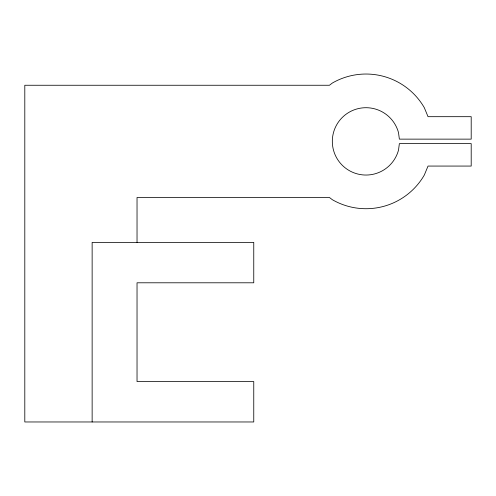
<?xml version="1.0" encoding="UTF-8"?>
<svg xmlns="http://www.w3.org/2000/svg" width="496" height="496" viewBox="0 0 496 496"><rect width="100%" height="100%" fill="white"/><g stroke="black" fill="none" stroke-linecap="round" stroke-linejoin="round"><path stroke-width="0.74" d="M137.032 242.389L137.032 197.495L329.456 197.495L332.326 199.696A67.338 67.338 0 0 0 424.316 175.045L428.036 166.067L471.2 166.067L471.2 143.623L399.367 143.623L398.517 150.09A33.672 33.672 0 0 1 346.679 168.956A33.672 33.672 0 0 1 346.679 113.795A33.672 33.672 0 0 1 398.517 132.661L399.367 139.134L471.2 139.134L471.2 116.684L428.036 116.684L424.316 107.706A67.338 67.338 0 0 0 332.326 83.055L329.456 85.256L24.8 85.256L24.8 421.966L253.76 421.966L253.76 381.56L137.032 381.56L137.032 282.794L253.76 282.794L253.76 242.389L92.138 242.389L92.138 421.966"/></g></svg>
